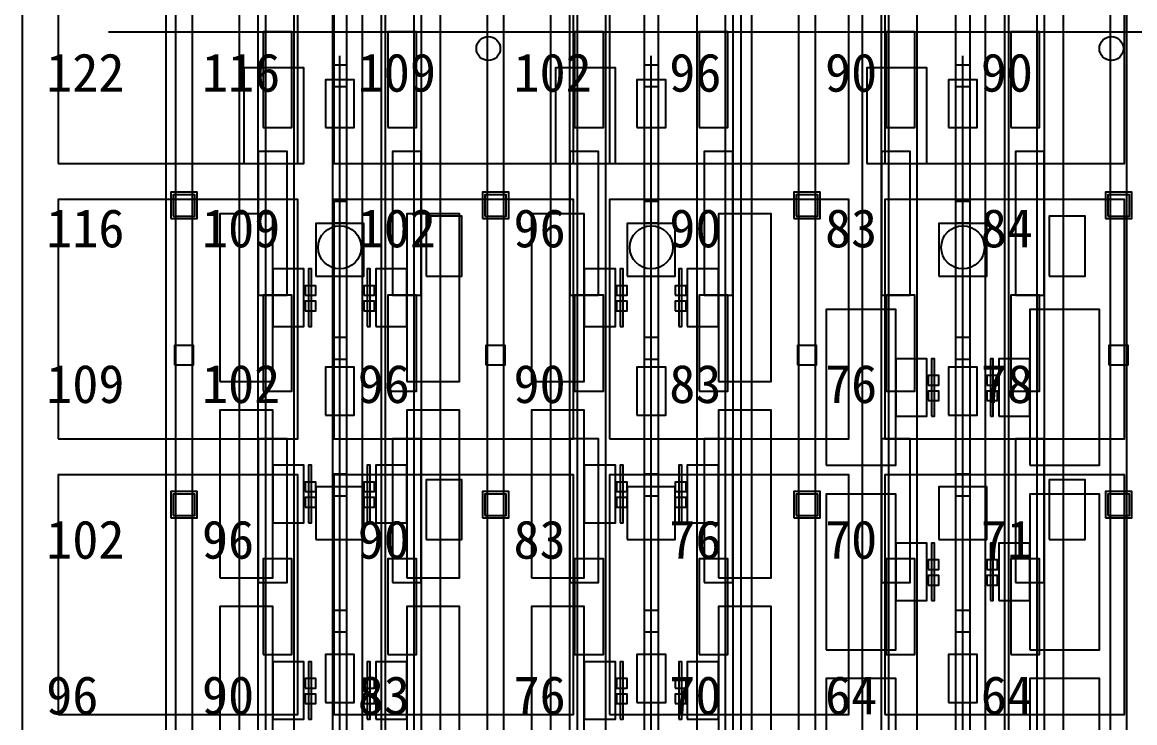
# Model space of a CAD drawing. Header units: metres. Extents: x -1640 to 1560, y -268 to 2338.
# Drawn here: x -281 to -234.57, y 934.15 to 963.4 of the extents above; entities that cross this region are included whole.
import ezdxf

# ---------------------------------------------------------------- set-up
doc = ezdxf.new("R2010")
doc.units = ezdxf.units.M
for name, color, linetype in [('1F_CHL', 4, 'Continuous'), ('1F_PUMP', 2, 'Continuous'), ('1F_SCR', 3, 'Continuous'), ('1F_STRUCT_COLUMN', 8, 'Continuous'), ('1F_ZONE', 3, 'Continuous'), ('2F_CSF_LATERAL_RACK_CONCEPT', 9, 'Continuous'), ('2F_RFG', 5, 'Continuous'), ('2F_STRUCT_COLUMN', 8, 'Continuous'), ('2F_VMB', 6, 'Continuous'), ('2F_ZONE', 3, 'Continuous'), ('3F_CLEANROOM_OVERHEAD_PIPE_DUCT_CONCEPT', 9, 'Continuous'), ('3F_CVD', 3, 'Continuous'), ('3F_DIFF', 4, 'Continuous'), ('3F_EHS_EGRESS_DIST_M', 2, 'Continuous'), ('3F_EHS_EXTINGUISHER_HYDRANT_CABINET_CONCEPT', 1, 'Continuous'), ('3F_EHS_GAS_DETECTOR', 6, 'Continuous'), ('3F_FOUP', 5, 'Continuous'), ('3F_OHT', 9, 'Continuous'), ('3F_OHTV', 1, 'Continuous'), ('3F_STK', 3, 'Continuous'), ('3F_STRUCT_COLUMN', 8, 'Continuous'), ('3F_TBAR', 6, 'Continuous'), ('3F_ZONE', 3, 'Continuous'), ('4F_FFU', 1, 'Continuous'), ('4F_STRUCT_PLENUM_TRUSS_CONCEPT', 9, 'Continuous'), ('4F_ZONE', 3, 'Continuous'), ('5F_CHL', 4, 'Continuous'), ('5F_PUMP', 2, 'Continuous'), ('5F_SCR', 3, 'Continuous'), ('5F_STRUCT_COLUMN', 8, 'Continuous'), ('5F_ZONE', 3, 'Continuous'), ('6F_CSF_LATERAL_RACK_CONCEPT', 9, 'Continuous'), ('6F_RFG', 5, 'Continuous'), ('6F_STRUCT_COLUMN', 8, 'Continuous'), ('6F_VMB', 6, 'Continuous'), ('6F_ZONE', 3, 'Continuous'), ('7F_CLEANROOM_OVERHEAD_PIPE_DUCT_CONCEPT', 9, 'Continuous'), ('7F_CVD', 3, 'Continuous'), ('7F_DIFF', 4, 'Continuous'), ('7F_EHS_EGRESS_DIST_M', 2, 'Continuous'), ('7F_EHS_EXTINGUISHER_HYDRANT_CABINET_CONCEPT', 1, 'Continuous'), ('7F_EHS_GAS_DETECTOR', 6, 'Continuous'), ('7F_FOUP', 5, 'Continuous'), ('7F_OHT', 9, 'Continuous'), ('7F_OHTV', 1, 'Continuous'), ('7F_STK', 3, 'Continuous'), ('7F_STRUCT_COLUMN', 8, 'Continuous'), ('7F_TBAR', 6, 'Continuous'), ('7F_ZONE', 3, 'Continuous'), ('8F_FFU', 1, 'Continuous'), ('8F_STRUCT_PLENUM_TRUSS_CONCEPT', 9, 'Continuous'), ('8F_ZONE', 3, 'Continuous'), ('EHS_TREATED_EXHAUST', 30, 'Continuous'), ('UTIL_ELEC.LV_CONCEPT', 2, 'Continuous'), ('UTIL_GAS.SPEC_CONCEPT', 3, 'Continuous'), ('UTIL_PCW.R_CONCEPT', 1, 'Continuous'), ('UTIL_PCW.S_CONCEPT', 6, 'Continuous')]:
    doc.layers.add(name, color=color, linetype=linetype)

msp = doc.modelspace()

# ---------------------------------------------------------------- linework, layer by layer
at = {"layer": '1F_CHL'}
for points in [[(-264.15, 952.8), (-262.65, 952.8), (-262.65, 955.3), (-264.15, 955.3)], [(-238.15, 952.8), (-236.65, 952.8), (-236.65, 955.3), (-238.15, 955.3)], [(-264.15, 941.8), (-262.65, 941.8), (-262.65, 944.3), (-264.15, 944.3)], [(-238.15, 941.8), (-236.65, 941.8), (-236.65, 944.3), (-238.15, 944.3)]]:
    msp.add_lwpolyline(points, close=True, dxfattribs=at)
at = {"layer": '1F_PUMP'}
for points in [[(-270.95, 959), (-269.75, 959), (-269.75, 963), (-270.95, 963)], [(-265.75, 959), (-264.55, 959), (-264.55, 963), (-265.75, 963)], [(-257.95, 959), (-256.75, 959), (-256.75, 963), (-257.95, 963)], [(-252.75, 959), (-251.55, 959), (-251.55, 963), (-252.75, 963)], [(-244.95, 959), (-243.75, 959), (-243.75, 963), (-244.95, 963)], [(-239.75, 959), (-238.55, 959), (-238.55, 963), (-239.75, 963)], [(-270.95, 948), (-269.75, 948), (-269.75, 952), (-270.95, 952)], [(-265.75, 948), (-264.55, 948), (-264.55, 952), (-265.75, 952)], [(-257.95, 948), (-256.75, 948), (-256.75, 952), (-257.95, 952)], [(-252.75, 948), (-251.55, 948), (-251.55, 952), (-252.75, 952)], [(-244.95, 948), (-243.75, 948), (-243.75, 952), (-244.95, 952)], [(-239.75, 948), (-238.55, 948), (-238.55, 952), (-239.75, 952)], [(-270.95, 937), (-269.75, 937), (-269.75, 941), (-270.95, 941)], [(-265.75, 937), (-264.55, 937), (-264.55, 941), (-265.75, 941)], [(-257.95, 937), (-256.75, 937), (-256.75, 941), (-257.95, 941)], [(-252.75, 937), (-251.55, 937), (-251.55, 941), (-252.75, 941)], [(-244.95, 937), (-243.75, 937), (-243.75, 941), (-244.95, 941)], [(-239.75, 937), (-238.55, 937), (-238.55, 941), (-239.75, 941)]]:
    msp.add_lwpolyline(points, close=True, dxfattribs=at)
at = {"layer": '1F_SCR'}
for points in [[(-268.75, 952.8), (-266.75, 952.8), (-266.75, 955), (-268.75, 955)], [(-255.75, 952.8), (-253.75, 952.8), (-253.75, 955), (-255.75, 955)], [(-242.75, 952.8), (-240.75, 952.8), (-240.75, 955), (-242.75, 955)], [(-268.75, 941.8), (-266.75, 941.8), (-266.75, 944), (-268.75, 944)], [(-255.75, 941.8), (-253.75, 941.8), (-253.75, 944), (-255.75, 944)], [(-242.75, 941.8), (-240.75, 941.8), (-240.75, 944), (-242.75, 944)]]:
    msp.add_lwpolyline(points, close=True, dxfattribs=at)
at = {"layer": '1F_STRUCT_COLUMN'}
for points in [[(-274.8, 955.2), (-273.7, 955.2), (-273.7, 956.3), (-274.8, 956.3)], [(-261.8, 955.2), (-260.7, 955.2), (-260.7, 956.3), (-261.8, 956.3)], [(-248.8, 955.2), (-247.7, 955.2), (-247.7, 956.3), (-248.8, 956.3)], [(-235.8, 955.2), (-234.7, 955.2), (-234.7, 956.3), (-235.8, 956.3)], [(-274.8, 942.7), (-273.7, 942.7), (-273.7, 943.8), (-274.8, 943.8)], [(-261.8, 942.7), (-260.7, 942.7), (-260.7, 943.8), (-261.8, 943.8)], [(-248.8, 942.7), (-247.7, 942.7), (-247.7, 943.8), (-248.8, 943.8)], [(-235.8, 942.7), (-234.7, 942.7), (-234.7, 943.8), (-235.8, 943.8)]]:
    msp.add_lwpolyline(points, close=True, dxfattribs=at)
at = {"layer": '1F_ZONE'}
msp.add_lwpolyline([(-281, 887), (-7.5, 887), (-7.5, 1045), (-281, 1045)], close=True, dxfattribs=at)
at = {"layer": '2F_CSF_LATERAL_RACK_CONCEPT'}
for points in [[(-271.95, 891), (-271.15, 891), (-271.15, 1041), (-271.95, 1041)], [(-264.35, 891), (-263.55, 891), (-263.55, 1041), (-264.35, 1041)], [(-258.95, 891), (-258.15, 891), (-258.15, 1041), (-258.95, 1041)], [(-251.35, 891), (-250.55, 891), (-250.55, 1041), (-251.35, 1041)], [(-245.95, 891), (-245.15, 891), (-245.15, 1041), (-245.95, 1041)], [(-238.35, 891), (-237.55, 891), (-237.55, 1041), (-238.35, 1041)]]:
    msp.add_lwpolyline(points, close=True, dxfattribs=at)
at = {"layer": '2F_RFG'}
for points in [[(-271.15, 952), (-269.95, 952), (-269.95, 958), (-271.15, 958)], [(-265.55, 952), (-264.35, 952), (-264.35, 958), (-265.55, 958)], [(-258.15, 952), (-256.95, 952), (-256.95, 958), (-258.15, 958)], [(-252.55, 952), (-251.35, 952), (-251.35, 958), (-252.55, 958)], [(-245.15, 952), (-243.95, 952), (-243.95, 958), (-245.15, 958)], [(-239.55, 952), (-238.35, 952), (-238.35, 958), (-239.55, 958)], [(-271.15, 940), (-269.95, 940), (-269.95, 946), (-271.15, 946)], [(-265.55, 940), (-264.35, 940), (-264.35, 946), (-265.55, 946)], [(-258.15, 940), (-256.95, 940), (-256.95, 946), (-258.15, 946)], [(-252.55, 940), (-251.35, 940), (-251.35, 946), (-252.55, 946)], [(-245.15, 940), (-243.95, 940), (-243.95, 946), (-245.15, 946)], [(-239.55, 940), (-238.35, 940), (-238.35, 946), (-239.55, 946)]]:
    msp.add_lwpolyline(points, close=True, dxfattribs=at)
at = {"layer": '2F_STRUCT_COLUMN'}
for points in [[(-274.7, 955.3), (-273.8, 955.3), (-273.8, 956.2), (-274.7, 956.2)], [(-261.7, 955.3), (-260.8, 955.3), (-260.8, 956.2), (-261.7, 956.2)], [(-248.7, 955.3), (-247.8, 955.3), (-247.8, 956.2), (-248.7, 956.2)], [(-235.7, 955.3), (-234.8, 955.3), (-234.8, 956.2), (-235.7, 956.2)], [(-274.7, 942.8), (-273.8, 942.8), (-273.8, 943.7), (-274.7, 943.7)], [(-261.7, 942.8), (-260.8, 942.8), (-260.8, 943.7), (-261.7, 943.7)], [(-248.7, 942.8), (-247.8, 942.8), (-247.8, 943.7), (-248.7, 943.7)], [(-235.7, 942.8), (-234.8, 942.8), (-234.8, 943.7), (-235.7, 943.7)]]:
    msp.add_lwpolyline(points, close=True, dxfattribs=at)
at = {"layer": '2F_VMB'}
for points in [[(-268.35, 959), (-267.15, 959), (-267.15, 961), (-268.35, 961)], [(-255.35, 959), (-254.15, 959), (-254.15, 961), (-255.35, 961)], [(-242.35, 959), (-241.15, 959), (-241.15, 961), (-242.35, 961)], [(-268.35, 947), (-267.15, 947), (-267.15, 949), (-268.35, 949)], [(-255.35, 947), (-254.15, 947), (-254.15, 949), (-255.35, 949)], [(-242.35, 947), (-241.15, 947), (-241.15, 949), (-242.35, 949)], [(-268.35, 935), (-267.15, 935), (-267.15, 937), (-268.35, 937)], [(-255.35, 935), (-254.15, 935), (-254.15, 937), (-255.35, 937)], [(-242.35, 935), (-241.15, 935), (-241.15, 937), (-242.35, 937)]]:
    msp.add_lwpolyline(points, close=True, dxfattribs=at)
at = {"layer": '2F_ZONE'}
msp.add_lwpolyline([(-281, 887), (-7.5, 887), (-7.5, 1045), (-281, 1045)], close=True, dxfattribs=at)
at = {"layer": '3F_CLEANROOM_OVERHEAD_PIPE_DUCT_CONCEPT'}
for points in [[(-270.85, 890), (-269.65, 890), (-269.65, 1042), (-270.85, 1042)], [(-265.85, 890), (-264.65, 890), (-264.65, 1042), (-265.85, 1042)], [(-257.85, 890), (-256.65, 890), (-256.65, 1042), (-257.85, 1042)], [(-252.85, 890), (-251.65, 890), (-251.65, 1042), (-252.85, 1042)], [(-244.85, 890), (-243.65, 890), (-243.65, 1042), (-244.85, 1042)], [(-239.85, 890), (-238.65, 890), (-238.65, 1042), (-239.85, 1042)]]:
    msp.add_lwpolyline(points, close=True, dxfattribs=at)
at = {"layer": '3F_CVD'}
for points in [[(-247.45, 944.9), (-244.55, 944.9), (-244.55, 951.4), (-247.45, 951.4)], [(-238.95, 944.9), (-236.05, 944.9), (-236.05, 951.4), (-238.95, 951.4)], [(-244.55, 946.95), (-243.25, 946.95), (-243.25, 949.35), (-244.55, 949.35)], [(-240.25, 946.95), (-238.95, 946.95), (-238.95, 949.35), (-240.25, 949.35)], [(-247.45, 937.2), (-244.55, 937.2), (-244.55, 943.7), (-247.45, 943.7)], [(-238.95, 937.2), (-236.05, 937.2), (-236.05, 943.7), (-238.95, 943.7)], [(-244.55, 939.25), (-243.25, 939.25), (-243.25, 941.65), (-244.55, 941.65)], [(-240.25, 939.25), (-238.95, 939.25), (-238.95, 941.65), (-240.25, 941.65)], [(-247.45, 929.5), (-244.55, 929.5), (-244.55, 936), (-247.45, 936)], [(-238.95, 929.5), (-236.05, 929.5), (-236.05, 936), (-238.95, 936)]]:
    msp.add_lwpolyline(points, close=True, dxfattribs=at)
at = {"layer": '3F_DIFF'}
for points in [[(-272.75, 948.4), (-270.55, 948.4), (-270.55, 955.4), (-272.75, 955.4)], [(-264.95, 948.4), (-262.75, 948.4), (-262.75, 955.4), (-264.95, 955.4)], [(-259.75, 948.4), (-257.55, 948.4), (-257.55, 955.4), (-259.75, 955.4)], [(-251.95, 948.4), (-249.75, 948.4), (-249.75, 955.4), (-251.95, 955.4)], [(-270.55, 950.7), (-269.25, 950.7), (-269.25, 953.1), (-270.55, 953.1)], [(-266.25, 950.7), (-264.95, 950.7), (-264.95, 953.1), (-266.25, 953.1)], [(-257.55, 950.7), (-256.25, 950.7), (-256.25, 953.1), (-257.55, 953.1)], [(-253.25, 950.7), (-251.95, 950.7), (-251.95, 953.1), (-253.25, 953.1)], [(-272.75, 940.2), (-270.55, 940.2), (-270.55, 947.2), (-272.75, 947.2)], [(-264.95, 940.2), (-262.75, 940.2), (-262.75, 947.2), (-264.95, 947.2)], [(-259.75, 940.2), (-257.55, 940.2), (-257.55, 947.2), (-259.75, 947.2)], [(-251.95, 940.2), (-249.75, 940.2), (-249.75, 947.2), (-251.95, 947.2)], [(-270.55, 942.5), (-269.25, 942.5), (-269.25, 944.9), (-270.55, 944.9)], [(-266.25, 942.5), (-264.95, 942.5), (-264.95, 944.9), (-266.25, 944.9)], [(-257.55, 942.5), (-256.25, 942.5), (-256.25, 944.9), (-257.55, 944.9)], [(-253.25, 942.5), (-251.95, 942.5), (-251.95, 944.9), (-253.25, 944.9)], [(-272.75, 932), (-270.55, 932), (-270.55, 939), (-272.75, 939)], [(-264.95, 932), (-262.75, 932), (-262.75, 939), (-264.95, 939)], [(-259.75, 932), (-257.55, 932), (-257.55, 939), (-259.75, 939)], [(-251.95, 932), (-249.75, 932), (-249.75, 939), (-251.95, 939)], [(-270.55, 934.3), (-269.25, 934.3), (-269.25, 936.7), (-270.55, 936.7)], [(-266.25, 934.3), (-264.95, 934.3), (-264.95, 936.7), (-266.25, 936.7)], [(-257.55, 934.3), (-256.25, 934.3), (-256.25, 936.7), (-257.55, 936.7)], [(-253.25, 934.3), (-251.95, 934.3), (-251.95, 936.7), (-253.25, 936.7)]]:
    msp.add_lwpolyline(points, close=True, dxfattribs=at)
at = {"layer": '3F_EHS_EXTINGUISHER_HYDRANT_CABINET_CONCEPT'}
for centre in [(-261.55, 962.3), (-235.55, 962.3)]:
    msp.add_circle(centre, 0.5, dxfattribs=at)
at = {"layer": '3F_EHS_GAS_DETECTOR'}
for centre in [(-267.75, 954), (-254.75, 954), (-241.75, 954)]:
    msp.add_circle(centre, 0.9, dxfattribs=at)
at = {"layer": '3F_FOUP'}
for points in [[(-269.2, 952), (-268.75, 952), (-268.75, 952.4), (-269.2, 952.4)], [(-266.75, 952), (-266.3, 952), (-266.3, 952.4), (-266.75, 952.4)], [(-256.2, 952), (-255.75, 952), (-255.75, 952.4), (-256.2, 952.4)], [(-253.75, 952), (-253.3, 952), (-253.3, 952.4), (-253.75, 952.4)], [(-269.2, 951.35), (-268.75, 951.35), (-268.75, 951.75), (-269.2, 951.75)], [(-266.75, 951.35), (-266.3, 951.35), (-266.3, 951.75), (-266.75, 951.75)], [(-256.2, 951.35), (-255.75, 951.35), (-255.75, 951.75), (-256.2, 951.75)], [(-253.75, 951.35), (-253.3, 951.35), (-253.3, 951.75), (-253.75, 951.75)], [(-243.2, 948.25), (-242.75, 948.25), (-242.75, 948.65), (-243.2, 948.65)], [(-240.75, 948.25), (-240.3, 948.25), (-240.3, 948.65), (-240.75, 948.65)], [(-243.2, 947.6), (-242.75, 947.6), (-242.75, 948), (-243.2, 948)], [(-240.75, 947.6), (-240.3, 947.6), (-240.3, 948), (-240.75, 948)], [(-269.2, 943.8), (-268.75, 943.8), (-268.75, 944.2), (-269.2, 944.2)], [(-266.75, 943.8), (-266.3, 943.8), (-266.3, 944.2), (-266.75, 944.2)], [(-256.2, 943.8), (-255.75, 943.8), (-255.75, 944.2), (-256.2, 944.2)], [(-253.75, 943.8), (-253.3, 943.8), (-253.3, 944.2), (-253.75, 944.2)], [(-269.2, 943.15), (-268.75, 943.15), (-268.75, 943.55), (-269.2, 943.55)], [(-266.75, 943.15), (-266.3, 943.15), (-266.3, 943.55), (-266.75, 943.55)], [(-256.2, 943.15), (-255.75, 943.15), (-255.75, 943.55), (-256.2, 943.55)], [(-253.75, 943.15), (-253.3, 943.15), (-253.3, 943.55), (-253.75, 943.55)], [(-243.2, 940.55), (-242.75, 940.55), (-242.75, 940.95), (-243.2, 940.95)], [(-240.75, 940.55), (-240.3, 940.55), (-240.3, 940.95), (-240.75, 940.95)], [(-243.2, 939.9), (-242.75, 939.9), (-242.75, 940.3), (-243.2, 940.3)], [(-240.75, 939.9), (-240.3, 939.9), (-240.3, 940.3), (-240.75, 940.3)], [(-269.2, 935.6), (-268.75, 935.6), (-268.75, 936), (-269.2, 936)], [(-266.75, 935.6), (-266.3, 935.6), (-266.3, 936), (-266.75, 936)], [(-256.2, 935.6), (-255.75, 935.6), (-255.75, 936), (-256.2, 936)], [(-253.75, 935.6), (-253.3, 935.6), (-253.3, 936), (-253.75, 936)], [(-269.2, 934.95), (-268.75, 934.95), (-268.75, 935.35), (-269.2, 935.35)], [(-266.75, 934.95), (-266.3, 934.95), (-266.3, 935.35), (-266.75, 935.35)], [(-256.2, 934.95), (-255.75, 934.95), (-255.75, 935.35), (-256.2, 935.35)], [(-253.75, 934.95), (-253.3, 934.95), (-253.3, 935.35), (-253.75, 935.35)]]:
    msp.add_lwpolyline(points, close=True, dxfattribs=at)
at = {"layer": '3F_OHT'}
for p, q in [((-267.75, 890), (-267.75, 962)), ((-254.75, 890), (-254.75, 962)), ((-241.75, 890), (-241.75, 962))]:
    msp.add_line(p, q, dxfattribs=at)
at = {"layer": '3F_OHTV'}
for points in [[(-268.05, 960.71), (-267.45, 960.71), (-267.45, 961.61), (-268.05, 961.61)], [(-255.05, 960.71), (-254.45, 960.71), (-254.45, 961.61), (-255.05, 961.61)], [(-242.05, 960.71), (-241.45, 960.71), (-241.45, 961.61), (-242.05, 961.61)], [(-268.05, 955.02), (-267.45, 955.02), (-267.45, 955.92), (-268.05, 955.92)], [(-255.05, 955.02), (-254.45, 955.02), (-254.45, 955.92), (-255.05, 955.92)], [(-242.05, 955.02), (-241.45, 955.02), (-241.45, 955.92), (-242.05, 955.92)], [(-268.05, 949.33), (-267.45, 949.33), (-267.45, 950.23), (-268.05, 950.23)], [(-255.05, 949.33), (-254.45, 949.33), (-254.45, 950.23), (-255.05, 950.23)], [(-242.05, 949.33), (-241.45, 949.33), (-241.45, 950.23), (-242.05, 950.23)], [(-268.05, 943.63), (-267.45, 943.63), (-267.45, 944.53), (-268.05, 944.53)], [(-255.05, 943.63), (-254.45, 943.63), (-254.45, 944.53), (-255.05, 944.53)], [(-242.05, 943.63), (-241.45, 943.63), (-241.45, 944.53), (-242.05, 944.53)], [(-268.05, 937.94), (-267.45, 937.94), (-267.45, 938.84), (-268.05, 938.84)], [(-255.05, 937.94), (-254.45, 937.94), (-254.45, 938.84), (-255.05, 938.84)], [(-242.05, 937.94), (-241.45, 937.94), (-241.45, 938.84), (-242.05, 938.84)]]:
    msp.add_lwpolyline(points, close=True, dxfattribs=at)
at = {"layer": '3F_STK'}
for points in [[(-271.75, 957.5), (-269.25, 957.5), (-269.25, 961.5), (-271.75, 961.5)], [(-258.75, 957.5), (-256.25, 957.5), (-256.25, 961.5), (-258.75, 961.5)], [(-245.75, 957.5), (-243.25, 957.5), (-243.25, 961.5), (-245.75, 961.5)]]:
    msp.add_lwpolyline(points, close=True, dxfattribs=at)
at = {"layer": '3F_STRUCT_COLUMN'}
for points in [[(-274.65, 949.1), (-273.85, 949.1), (-273.85, 949.9), (-274.65, 949.9)], [(-261.65, 949.1), (-260.85, 949.1), (-260.85, 949.9), (-261.65, 949.9)], [(-248.65, 949.1), (-247.85, 949.1), (-247.85, 949.9), (-248.65, 949.9)], [(-235.65, 949.1), (-234.85, 949.1), (-234.85, 949.9), (-235.65, 949.9)]]:
    msp.add_lwpolyline(points, close=True, dxfattribs=at)
at = {"layer": '3F_TBAR'}
for points in [[(-269.05, 950.7), (-268.93, 950.7), (-268.93, 953.1), (-269.05, 953.1)], [(-266.6, 950.7), (-266.48, 950.7), (-266.48, 953.1), (-266.6, 953.1)], [(-256.05, 950.7), (-255.93, 950.7), (-255.93, 953.1), (-256.05, 953.1)], [(-253.6, 950.7), (-253.48, 950.7), (-253.48, 953.1), (-253.6, 953.1)], [(-243.05, 946.95), (-242.93, 946.95), (-242.93, 949.35), (-243.05, 949.35)], [(-240.6, 946.95), (-240.48, 946.95), (-240.48, 949.35), (-240.6, 949.35)], [(-269.05, 942.5), (-268.93, 942.5), (-268.93, 944.9), (-269.05, 944.9)], [(-266.6, 942.5), (-266.48, 942.5), (-266.48, 944.9), (-266.6, 944.9)], [(-256.05, 942.5), (-255.93, 942.5), (-255.93, 944.9), (-256.05, 944.9)], [(-253.6, 942.5), (-253.48, 942.5), (-253.48, 944.9), (-253.6, 944.9)], [(-243.05, 939.25), (-242.93, 939.25), (-242.93, 941.65), (-243.05, 941.65)], [(-240.6, 939.25), (-240.48, 939.25), (-240.48, 941.65), (-240.6, 941.65)], [(-269.05, 934.3), (-268.93, 934.3), (-268.93, 936.7), (-269.05, 936.7)], [(-266.6, 934.3), (-266.48, 934.3), (-266.48, 936.7), (-266.6, 936.7)], [(-256.05, 934.3), (-255.93, 934.3), (-255.93, 936.7), (-256.05, 936.7)], [(-253.6, 934.3), (-253.48, 934.3), (-253.48, 936.7), (-253.6, 936.7)]]:
    msp.add_lwpolyline(points, close=True, dxfattribs=at)
at = {"layer": '3F_ZONE'}
msp.add_lwpolyline([(-281, 887), (-7.5, 887), (-7.5, 1045), (-281, 1045)], close=True, dxfattribs=at)
at = {"layer": '4F_FFU'}
for points in [[(-279.5, 957.5), (-269.5, 957.5), (-269.5, 967.5), (-279.5, 967.5)], [(-268, 957.5), (-258, 957.5), (-258, 967.5), (-268, 967.5)], [(-256.5, 957.5), (-246.5, 957.5), (-246.5, 967.5), (-256.5, 967.5)], [(-245, 957.5), (-235, 957.5), (-235, 967.5), (-245, 967.5)], [(-279.5, 946), (-269.5, 946), (-269.5, 956), (-279.5, 956)], [(-268, 946), (-258, 946), (-258, 956), (-268, 956)], [(-256.5, 946), (-246.5, 946), (-246.5, 956), (-256.5, 956)], [(-245, 946), (-235, 946), (-235, 956), (-245, 956)], [(-279.5, 934.5), (-269.5, 934.5), (-269.5, 944.5), (-279.5, 944.5)], [(-268, 934.5), (-258, 934.5), (-258, 944.5), (-268, 944.5)], [(-256.5, 934.5), (-246.5, 934.5), (-246.5, 944.5), (-256.5, 944.5)], [(-245, 934.5), (-235, 934.5), (-235, 944.5), (-245, 944.5)]]:
    msp.add_lwpolyline(points, close=True, dxfattribs=at)
at = {"layer": '4F_STRUCT_PLENUM_TRUSS_CONCEPT'}
for points in [[(-274.6, 887), (-273.9, 887), (-273.9, 1045), (-274.6, 1045)], [(-261.6, 887), (-260.9, 887), (-260.9, 1045), (-261.6, 1045)], [(-248.6, 887), (-247.9, 887), (-247.9, 1045), (-248.6, 1045)], [(-235.6, 887), (-234.9, 887), (-234.9, 1045), (-235.6, 1045)]]:
    msp.add_lwpolyline(points, close=True, dxfattribs=at)
at = {"layer": '4F_ZONE'}
msp.add_lwpolyline([(-281, 887), (-7.5, 887), (-7.5, 1045), (-281, 1045)], close=True, dxfattribs=at)
at = {"layer": '5F_CHL'}
for points in [[(-264.15, 952.8), (-262.65, 952.8), (-262.65, 955.3), (-264.15, 955.3)], [(-238.15, 952.8), (-236.65, 952.8), (-236.65, 955.3), (-238.15, 955.3)], [(-264.15, 941.8), (-262.65, 941.8), (-262.65, 944.3), (-264.15, 944.3)], [(-238.15, 941.8), (-236.65, 941.8), (-236.65, 944.3), (-238.15, 944.3)]]:
    msp.add_lwpolyline(points, close=True, dxfattribs=at)
at = {"layer": '5F_PUMP'}
for points in [[(-270.95, 959), (-269.75, 959), (-269.75, 963), (-270.95, 963)], [(-265.75, 959), (-264.55, 959), (-264.55, 963), (-265.75, 963)], [(-257.95, 959), (-256.75, 959), (-256.75, 963), (-257.95, 963)], [(-252.75, 959), (-251.55, 959), (-251.55, 963), (-252.75, 963)], [(-244.95, 959), (-243.75, 959), (-243.75, 963), (-244.95, 963)], [(-239.75, 959), (-238.55, 959), (-238.55, 963), (-239.75, 963)], [(-270.95, 948), (-269.75, 948), (-269.75, 952), (-270.95, 952)], [(-265.75, 948), (-264.55, 948), (-264.55, 952), (-265.75, 952)], [(-257.95, 948), (-256.75, 948), (-256.75, 952), (-257.95, 952)], [(-252.75, 948), (-251.55, 948), (-251.55, 952), (-252.75, 952)], [(-244.95, 948), (-243.75, 948), (-243.75, 952), (-244.95, 952)], [(-239.75, 948), (-238.55, 948), (-238.55, 952), (-239.75, 952)], [(-270.95, 937), (-269.75, 937), (-269.75, 941), (-270.95, 941)], [(-265.75, 937), (-264.55, 937), (-264.55, 941), (-265.75, 941)], [(-257.95, 937), (-256.75, 937), (-256.75, 941), (-257.95, 941)], [(-252.75, 937), (-251.55, 937), (-251.55, 941), (-252.75, 941)], [(-244.95, 937), (-243.75, 937), (-243.75, 941), (-244.95, 941)], [(-239.75, 937), (-238.55, 937), (-238.55, 941), (-239.75, 941)]]:
    msp.add_lwpolyline(points, close=True, dxfattribs=at)
at = {"layer": '5F_SCR'}
for points in [[(-268.75, 952.8), (-266.75, 952.8), (-266.75, 955), (-268.75, 955)], [(-255.75, 952.8), (-253.75, 952.8), (-253.75, 955), (-255.75, 955)], [(-242.75, 952.8), (-240.75, 952.8), (-240.75, 955), (-242.75, 955)], [(-268.75, 941.8), (-266.75, 941.8), (-266.75, 944), (-268.75, 944)], [(-255.75, 941.8), (-253.75, 941.8), (-253.75, 944), (-255.75, 944)], [(-242.75, 941.8), (-240.75, 941.8), (-240.75, 944), (-242.75, 944)]]:
    msp.add_lwpolyline(points, close=True, dxfattribs=at)
at = {"layer": '5F_STRUCT_COLUMN'}
for points in [[(-274.8, 955.2), (-273.7, 955.2), (-273.7, 956.3), (-274.8, 956.3)], [(-261.8, 955.2), (-260.7, 955.2), (-260.7, 956.3), (-261.8, 956.3)], [(-248.8, 955.2), (-247.7, 955.2), (-247.7, 956.3), (-248.8, 956.3)], [(-235.8, 955.2), (-234.7, 955.2), (-234.7, 956.3), (-235.8, 956.3)], [(-274.8, 942.7), (-273.7, 942.7), (-273.7, 943.8), (-274.8, 943.8)], [(-261.8, 942.7), (-260.7, 942.7), (-260.7, 943.8), (-261.8, 943.8)], [(-248.8, 942.7), (-247.7, 942.7), (-247.7, 943.8), (-248.8, 943.8)], [(-235.8, 942.7), (-234.7, 942.7), (-234.7, 943.8), (-235.8, 943.8)]]:
    msp.add_lwpolyline(points, close=True, dxfattribs=at)
at = {"layer": '5F_ZONE'}
msp.add_lwpolyline([(-281, 887), (-7.5, 887), (-7.5, 1045), (-281, 1045)], close=True, dxfattribs=at)
at = {"layer": '6F_CSF_LATERAL_RACK_CONCEPT'}
for points in [[(-271.95, 891), (-271.15, 891), (-271.15, 1041), (-271.95, 1041)], [(-264.35, 891), (-263.55, 891), (-263.55, 1041), (-264.35, 1041)], [(-258.95, 891), (-258.15, 891), (-258.15, 1041), (-258.95, 1041)], [(-251.35, 891), (-250.55, 891), (-250.55, 1041), (-251.35, 1041)], [(-245.95, 891), (-245.15, 891), (-245.15, 1041), (-245.95, 1041)], [(-238.35, 891), (-237.55, 891), (-237.55, 1041), (-238.35, 1041)]]:
    msp.add_lwpolyline(points, close=True, dxfattribs=at)
at = {"layer": '6F_RFG'}
for points in [[(-271.15, 952), (-269.95, 952), (-269.95, 958), (-271.15, 958)], [(-265.55, 952), (-264.35, 952), (-264.35, 958), (-265.55, 958)], [(-258.15, 952), (-256.95, 952), (-256.95, 958), (-258.15, 958)], [(-252.55, 952), (-251.35, 952), (-251.35, 958), (-252.55, 958)], [(-245.15, 952), (-243.95, 952), (-243.95, 958), (-245.15, 958)], [(-239.55, 952), (-238.35, 952), (-238.35, 958), (-239.55, 958)], [(-271.15, 940), (-269.95, 940), (-269.95, 946), (-271.15, 946)], [(-265.55, 940), (-264.35, 940), (-264.35, 946), (-265.55, 946)], [(-258.15, 940), (-256.95, 940), (-256.95, 946), (-258.15, 946)], [(-252.55, 940), (-251.35, 940), (-251.35, 946), (-252.55, 946)], [(-245.15, 940), (-243.95, 940), (-243.95, 946), (-245.15, 946)], [(-239.55, 940), (-238.35, 940), (-238.35, 946), (-239.55, 946)]]:
    msp.add_lwpolyline(points, close=True, dxfattribs=at)
at = {"layer": '6F_STRUCT_COLUMN'}
for points in [[(-274.7, 955.3), (-273.8, 955.3), (-273.8, 956.2), (-274.7, 956.2)], [(-261.7, 955.3), (-260.8, 955.3), (-260.8, 956.2), (-261.7, 956.2)], [(-248.7, 955.3), (-247.8, 955.3), (-247.8, 956.2), (-248.7, 956.2)], [(-235.7, 955.3), (-234.8, 955.3), (-234.8, 956.2), (-235.7, 956.2)], [(-274.7, 942.8), (-273.8, 942.8), (-273.8, 943.7), (-274.7, 943.7)], [(-261.7, 942.8), (-260.8, 942.8), (-260.8, 943.7), (-261.7, 943.7)], [(-248.7, 942.8), (-247.8, 942.8), (-247.8, 943.7), (-248.7, 943.7)], [(-235.7, 942.8), (-234.8, 942.8), (-234.8, 943.7), (-235.7, 943.7)]]:
    msp.add_lwpolyline(points, close=True, dxfattribs=at)
at = {"layer": '6F_VMB'}
for points in [[(-268.35, 959), (-267.15, 959), (-267.15, 961), (-268.35, 961)], [(-255.35, 959), (-254.15, 959), (-254.15, 961), (-255.35, 961)], [(-242.35, 959), (-241.15, 959), (-241.15, 961), (-242.35, 961)], [(-268.35, 947), (-267.15, 947), (-267.15, 949), (-268.35, 949)], [(-255.35, 947), (-254.15, 947), (-254.15, 949), (-255.35, 949)], [(-242.35, 947), (-241.15, 947), (-241.15, 949), (-242.35, 949)], [(-268.35, 935), (-267.15, 935), (-267.15, 937), (-268.35, 937)], [(-255.35, 935), (-254.15, 935), (-254.15, 937), (-255.35, 937)], [(-242.35, 935), (-241.15, 935), (-241.15, 937), (-242.35, 937)]]:
    msp.add_lwpolyline(points, close=True, dxfattribs=at)
at = {"layer": '6F_ZONE'}
msp.add_lwpolyline([(-281, 887), (-7.5, 887), (-7.5, 1045), (-281, 1045)], close=True, dxfattribs=at)
at = {"layer": '7F_CLEANROOM_OVERHEAD_PIPE_DUCT_CONCEPT'}
for points in [[(-270.85, 890), (-269.65, 890), (-269.65, 1042), (-270.85, 1042)], [(-265.85, 890), (-264.65, 890), (-264.65, 1042), (-265.85, 1042)], [(-257.85, 890), (-256.65, 890), (-256.65, 1042), (-257.85, 1042)], [(-252.85, 890), (-251.65, 890), (-251.65, 1042), (-252.85, 1042)], [(-244.85, 890), (-243.65, 890), (-243.65, 1042), (-244.85, 1042)], [(-239.85, 890), (-238.65, 890), (-238.65, 1042), (-239.85, 1042)]]:
    msp.add_lwpolyline(points, close=True, dxfattribs=at)
at = {"layer": '7F_CVD'}
for points in [[(-247.45, 944.9), (-244.55, 944.9), (-244.55, 951.4), (-247.45, 951.4)], [(-238.95, 944.9), (-236.05, 944.9), (-236.05, 951.4), (-238.95, 951.4)], [(-244.55, 946.95), (-243.25, 946.95), (-243.25, 949.35), (-244.55, 949.35)], [(-240.25, 946.95), (-238.95, 946.95), (-238.95, 949.35), (-240.25, 949.35)], [(-247.45, 937.2), (-244.55, 937.2), (-244.55, 943.7), (-247.45, 943.7)], [(-238.95, 937.2), (-236.05, 937.2), (-236.05, 943.7), (-238.95, 943.7)], [(-244.55, 939.25), (-243.25, 939.25), (-243.25, 941.65), (-244.55, 941.65)], [(-240.25, 939.25), (-238.95, 939.25), (-238.95, 941.65), (-240.25, 941.65)], [(-247.45, 929.5), (-244.55, 929.5), (-244.55, 936), (-247.45, 936)], [(-238.95, 929.5), (-236.05, 929.5), (-236.05, 936), (-238.95, 936)]]:
    msp.add_lwpolyline(points, close=True, dxfattribs=at)
at = {"layer": '7F_DIFF'}
for points in [[(-272.75, 948.4), (-270.55, 948.4), (-270.55, 955.4), (-272.75, 955.4)], [(-264.95, 948.4), (-262.75, 948.4), (-262.75, 955.4), (-264.95, 955.4)], [(-259.75, 948.4), (-257.55, 948.4), (-257.55, 955.4), (-259.75, 955.4)], [(-251.95, 948.4), (-249.75, 948.4), (-249.75, 955.4), (-251.95, 955.4)], [(-270.55, 950.7), (-269.25, 950.7), (-269.25, 953.1), (-270.55, 953.1)], [(-266.25, 950.7), (-264.95, 950.7), (-264.95, 953.1), (-266.25, 953.1)], [(-257.55, 950.7), (-256.25, 950.7), (-256.25, 953.1), (-257.55, 953.1)], [(-253.25, 950.7), (-251.95, 950.7), (-251.95, 953.1), (-253.25, 953.1)], [(-272.75, 940.2), (-270.55, 940.2), (-270.55, 947.2), (-272.75, 947.2)], [(-264.95, 940.2), (-262.75, 940.2), (-262.75, 947.2), (-264.95, 947.2)], [(-259.75, 940.2), (-257.55, 940.2), (-257.55, 947.2), (-259.75, 947.2)], [(-251.95, 940.2), (-249.75, 940.2), (-249.75, 947.2), (-251.95, 947.2)], [(-270.55, 942.5), (-269.25, 942.5), (-269.25, 944.9), (-270.55, 944.9)], [(-266.25, 942.5), (-264.95, 942.5), (-264.95, 944.9), (-266.25, 944.9)], [(-257.55, 942.5), (-256.25, 942.5), (-256.25, 944.9), (-257.55, 944.9)], [(-253.25, 942.5), (-251.95, 942.5), (-251.95, 944.9), (-253.25, 944.9)], [(-272.75, 932), (-270.55, 932), (-270.55, 939), (-272.75, 939)], [(-264.95, 932), (-262.75, 932), (-262.75, 939), (-264.95, 939)], [(-259.75, 932), (-257.55, 932), (-257.55, 939), (-259.75, 939)], [(-251.95, 932), (-249.75, 932), (-249.75, 939), (-251.95, 939)], [(-270.55, 934.3), (-269.25, 934.3), (-269.25, 936.7), (-270.55, 936.7)], [(-266.25, 934.3), (-264.95, 934.3), (-264.95, 936.7), (-266.25, 936.7)], [(-257.55, 934.3), (-256.25, 934.3), (-256.25, 936.7), (-257.55, 936.7)], [(-253.25, 934.3), (-251.95, 934.3), (-251.95, 936.7), (-253.25, 936.7)]]:
    msp.add_lwpolyline(points, close=True, dxfattribs=at)
at = {"layer": '7F_EHS_EXTINGUISHER_HYDRANT_CABINET_CONCEPT'}
for centre in [(-261.55, 962.3), (-235.55, 962.3)]:
    msp.add_circle(centre, 0.5, dxfattribs=at)
at = {"layer": '7F_EHS_GAS_DETECTOR'}
for centre in [(-267.75, 954), (-254.75, 954), (-241.75, 954)]:
    msp.add_circle(centre, 0.9, dxfattribs=at)
at = {"layer": '7F_FOUP'}
for points in [[(-269.2, 952), (-268.75, 952), (-268.75, 952.4), (-269.2, 952.4)], [(-266.75, 952), (-266.3, 952), (-266.3, 952.4), (-266.75, 952.4)], [(-256.2, 952), (-255.75, 952), (-255.75, 952.4), (-256.2, 952.4)], [(-253.75, 952), (-253.3, 952), (-253.3, 952.4), (-253.75, 952.4)], [(-269.2, 951.35), (-268.75, 951.35), (-268.75, 951.75), (-269.2, 951.75)], [(-266.75, 951.35), (-266.3, 951.35), (-266.3, 951.75), (-266.75, 951.75)], [(-256.2, 951.35), (-255.75, 951.35), (-255.75, 951.75), (-256.2, 951.75)], [(-253.75, 951.35), (-253.3, 951.35), (-253.3, 951.75), (-253.75, 951.75)], [(-243.2, 948.25), (-242.75, 948.25), (-242.75, 948.65), (-243.2, 948.65)], [(-240.75, 948.25), (-240.3, 948.25), (-240.3, 948.65), (-240.75, 948.65)], [(-243.2, 947.6), (-242.75, 947.6), (-242.75, 948), (-243.2, 948)], [(-240.75, 947.6), (-240.3, 947.6), (-240.3, 948), (-240.75, 948)], [(-269.2, 943.8), (-268.75, 943.8), (-268.75, 944.2), (-269.2, 944.2)], [(-266.75, 943.8), (-266.3, 943.8), (-266.3, 944.2), (-266.75, 944.2)], [(-256.2, 943.8), (-255.75, 943.8), (-255.75, 944.2), (-256.2, 944.2)], [(-253.75, 943.8), (-253.3, 943.8), (-253.3, 944.2), (-253.75, 944.2)], [(-269.2, 943.15), (-268.75, 943.15), (-268.75, 943.55), (-269.2, 943.55)], [(-266.75, 943.15), (-266.3, 943.15), (-266.3, 943.55), (-266.75, 943.55)], [(-256.2, 943.15), (-255.75, 943.15), (-255.75, 943.55), (-256.2, 943.55)], [(-253.75, 943.15), (-253.3, 943.15), (-253.3, 943.55), (-253.75, 943.55)], [(-243.2, 940.55), (-242.75, 940.55), (-242.75, 940.95), (-243.2, 940.95)], [(-240.75, 940.55), (-240.3, 940.55), (-240.3, 940.95), (-240.75, 940.95)], [(-243.2, 939.9), (-242.75, 939.9), (-242.75, 940.3), (-243.2, 940.3)], [(-240.75, 939.9), (-240.3, 939.9), (-240.3, 940.3), (-240.75, 940.3)], [(-269.2, 935.6), (-268.75, 935.6), (-268.75, 936), (-269.2, 936)], [(-266.75, 935.6), (-266.3, 935.6), (-266.3, 936), (-266.75, 936)], [(-256.2, 935.6), (-255.75, 935.6), (-255.75, 936), (-256.2, 936)], [(-253.75, 935.6), (-253.3, 935.6), (-253.3, 936), (-253.75, 936)], [(-269.2, 934.95), (-268.75, 934.95), (-268.75, 935.35), (-269.2, 935.35)], [(-266.75, 934.95), (-266.3, 934.95), (-266.3, 935.35), (-266.75, 935.35)], [(-256.2, 934.95), (-255.75, 934.95), (-255.75, 935.35), (-256.2, 935.35)], [(-253.75, 934.95), (-253.3, 934.95), (-253.3, 935.35), (-253.75, 935.35)]]:
    msp.add_lwpolyline(points, close=True, dxfattribs=at)
at = {"layer": '7F_OHT'}
for p, q in [((-267.75, 890), (-267.75, 962)), ((-254.75, 890), (-254.75, 962)), ((-241.75, 890), (-241.75, 962))]:
    msp.add_line(p, q, dxfattribs=at)
at = {"layer": '7F_OHTV'}
for points in [[(-268.05, 960.71), (-267.45, 960.71), (-267.45, 961.61), (-268.05, 961.61)], [(-255.05, 960.71), (-254.45, 960.71), (-254.45, 961.61), (-255.05, 961.61)], [(-242.05, 960.71), (-241.45, 960.71), (-241.45, 961.61), (-242.05, 961.61)], [(-268.05, 955.02), (-267.45, 955.02), (-267.45, 955.92), (-268.05, 955.92)], [(-255.05, 955.02), (-254.45, 955.02), (-254.45, 955.92), (-255.05, 955.92)], [(-242.05, 955.02), (-241.45, 955.02), (-241.45, 955.92), (-242.05, 955.92)], [(-268.05, 949.33), (-267.45, 949.33), (-267.45, 950.23), (-268.05, 950.23)], [(-255.05, 949.33), (-254.45, 949.33), (-254.45, 950.23), (-255.05, 950.23)], [(-242.05, 949.33), (-241.45, 949.33), (-241.45, 950.23), (-242.05, 950.23)], [(-268.05, 943.63), (-267.45, 943.63), (-267.45, 944.53), (-268.05, 944.53)], [(-255.05, 943.63), (-254.45, 943.63), (-254.45, 944.53), (-255.05, 944.53)], [(-242.05, 943.63), (-241.45, 943.63), (-241.45, 944.53), (-242.05, 944.53)], [(-268.05, 937.94), (-267.45, 937.94), (-267.45, 938.84), (-268.05, 938.84)], [(-255.05, 937.94), (-254.45, 937.94), (-254.45, 938.84), (-255.05, 938.84)], [(-242.05, 937.94), (-241.45, 937.94), (-241.45, 938.84), (-242.05, 938.84)]]:
    msp.add_lwpolyline(points, close=True, dxfattribs=at)
at = {"layer": '7F_STK'}
for points in [[(-271.75, 957.5), (-269.25, 957.5), (-269.25, 961.5), (-271.75, 961.5)], [(-258.75, 957.5), (-256.25, 957.5), (-256.25, 961.5), (-258.75, 961.5)], [(-245.75, 957.5), (-243.25, 957.5), (-243.25, 961.5), (-245.75, 961.5)]]:
    msp.add_lwpolyline(points, close=True, dxfattribs=at)
at = {"layer": '7F_STRUCT_COLUMN'}
for points in [[(-274.65, 949.1), (-273.85, 949.1), (-273.85, 949.9), (-274.65, 949.9)], [(-261.65, 949.1), (-260.85, 949.1), (-260.85, 949.9), (-261.65, 949.9)], [(-248.65, 949.1), (-247.85, 949.1), (-247.85, 949.9), (-248.65, 949.9)], [(-235.65, 949.1), (-234.85, 949.1), (-234.85, 949.9), (-235.65, 949.9)]]:
    msp.add_lwpolyline(points, close=True, dxfattribs=at)
at = {"layer": '7F_TBAR'}
for points in [[(-269.05, 950.7), (-268.93, 950.7), (-268.93, 953.1), (-269.05, 953.1)], [(-266.6, 950.7), (-266.48, 950.7), (-266.48, 953.1), (-266.6, 953.1)], [(-256.05, 950.7), (-255.93, 950.7), (-255.93, 953.1), (-256.05, 953.1)], [(-253.6, 950.7), (-253.48, 950.7), (-253.48, 953.1), (-253.6, 953.1)], [(-243.05, 946.95), (-242.93, 946.95), (-242.93, 949.35), (-243.05, 949.35)], [(-240.6, 946.95), (-240.48, 946.95), (-240.48, 949.35), (-240.6, 949.35)], [(-269.05, 942.5), (-268.93, 942.5), (-268.93, 944.9), (-269.05, 944.9)], [(-266.6, 942.5), (-266.48, 942.5), (-266.48, 944.9), (-266.6, 944.9)], [(-256.05, 942.5), (-255.93, 942.5), (-255.93, 944.9), (-256.05, 944.9)], [(-253.6, 942.5), (-253.48, 942.5), (-253.48, 944.9), (-253.6, 944.9)], [(-243.05, 939.25), (-242.93, 939.25), (-242.93, 941.65), (-243.05, 941.65)], [(-240.6, 939.25), (-240.48, 939.25), (-240.48, 941.65), (-240.6, 941.65)], [(-269.05, 934.3), (-268.93, 934.3), (-268.93, 936.7), (-269.05, 936.7)], [(-266.6, 934.3), (-266.48, 934.3), (-266.48, 936.7), (-266.6, 936.7)], [(-256.05, 934.3), (-255.93, 934.3), (-255.93, 936.7), (-256.05, 936.7)], [(-253.6, 934.3), (-253.48, 934.3), (-253.48, 936.7), (-253.6, 936.7)]]:
    msp.add_lwpolyline(points, close=True, dxfattribs=at)
at = {"layer": '7F_ZONE'}
msp.add_lwpolyline([(-281, 887), (-7.5, 887), (-7.5, 1045), (-281, 1045)], close=True, dxfattribs=at)
at = {"layer": '8F_FFU'}
for points in [[(-279.5, 957.5), (-269.5, 957.5), (-269.5, 967.5), (-279.5, 967.5)], [(-268, 957.5), (-258, 957.5), (-258, 967.5), (-268, 967.5)], [(-256.5, 957.5), (-246.5, 957.5), (-246.5, 967.5), (-256.5, 967.5)], [(-245, 957.5), (-235, 957.5), (-235, 967.5), (-245, 967.5)], [(-279.5, 946), (-269.5, 946), (-269.5, 956), (-279.5, 956)], [(-268, 946), (-258, 946), (-258, 956), (-268, 956)], [(-256.5, 946), (-246.5, 946), (-246.5, 956), (-256.5, 956)], [(-245, 946), (-235, 946), (-235, 956), (-245, 956)], [(-279.5, 934.5), (-269.5, 934.5), (-269.5, 944.5), (-279.5, 944.5)], [(-268, 934.5), (-258, 934.5), (-258, 944.5), (-268, 944.5)], [(-256.5, 934.5), (-246.5, 934.5), (-246.5, 944.5), (-256.5, 944.5)], [(-245, 934.5), (-235, 934.5), (-235, 944.5), (-245, 944.5)]]:
    msp.add_lwpolyline(points, close=True, dxfattribs=at)
at = {"layer": '8F_STRUCT_PLENUM_TRUSS_CONCEPT'}
for points in [[(-274.6, 887), (-273.9, 887), (-273.9, 1045), (-274.6, 1045)], [(-261.6, 887), (-260.9, 887), (-260.9, 1045), (-261.6, 1045)], [(-248.6, 887), (-247.9, 887), (-247.9, 1045), (-248.6, 1045)], [(-235.6, 887), (-234.9, 887), (-234.9, 1045), (-235.6, 1045)]]:
    msp.add_lwpolyline(points, close=True, dxfattribs=at)
at = {"layer": '8F_ZONE'}
msp.add_lwpolyline([(-281, 887), (-7.5, 887), (-7.5, 1045), (-281, 1045)], close=True, dxfattribs=at)
at = {"layer": 'EHS_TREATED_EXHAUST'}
for points in [[(-268.05, 891), (-267.45, 891), (-267.45, 1053), (-268.05, 1053)], [(-268.05, 891), (-267.45, 891), (-267.45, 1053), (-268.05, 1053)], [(-255.05, 891), (-254.45, 891), (-254.45, 1053), (-255.05, 1053)], [(-255.05, 891), (-254.45, 891), (-254.45, 1053), (-255.05, 1053)], [(-242.05, 891), (-241.45, 891), (-241.45, 1053), (-242.05, 1053)], [(-242.05, 891), (-241.45, 891), (-241.45, 1053), (-242.05, 1053)]]:
    msp.add_lwpolyline(points, close=True, dxfattribs=at)
at = {"layer": 'UTIL_ELEC.LV_CONCEPT'}
msp.add_line((-251, 892.7), (-251, 1053.3), dxfattribs=at)
msp.add_line((-251, 892.7), (-251, 1053.3), dxfattribs=at)
at = {"layer": 'UTIL_GAS.SPEC_CONCEPT'}
for q in [(-275, 1056.8), (-275, 1056.8), (-275, 1025.3), (-275, 1025.3)]:
    msp.add_line((-275, 906.7), q, dxfattribs=at)
at = {"layer": 'UTIL_PCW.R_CONCEPT'}
for p, q in [((-266.005, 892.77), (-266.005, 1039.22)), ((-266.005, 892.77), (-266.005, 1039.22)), ((-239.995, 892.77), (-239.995, 1039.22)), ((-239.995, 892.77), (-239.995, 1039.22))]:
    msp.add_line(p, q, dxfattribs=at)
at = {"layer": 'UTIL_PCW.S_CONCEPT'}
for p, q in [((-266.805, 892.77), (-266.805, 1039.22)), ((-266.805, 892.77), (-266.805, 1039.22)), ((-240.805, 892.77), (-240.805, 1039.22)), ((-240.805, 892.77), (-240.805, 1039.22)), ((-277.4, 963), (286.4, 963)), ((-277.4, 963), (286.4, 963))]:
    msp.add_line(p, q, dxfattribs=at)

# ---------------------------------------------------------------- texts
at = {"layer": '3F_EHS_EGRESS_DIST_M'}
for s, p in [('122', (-280, 960.5)), ('116', (-273.5, 960.5)), ('109', (-267, 960.5)), ('102', (-260.5, 960.5)), ('96', (-254, 960.5)), ('90', (-247.5, 960.5)), ('90', (-241, 960.5)), ('116', (-280, 954)), ('109', (-273.5, 954)), ('102', (-267, 954)), ('96', (-260.5, 954)), ('90', (-254, 954)), ('83', (-247.5, 954)), ('84', (-241, 954)), ('109', (-280, 947.5)), ('102', (-273.5, 947.5)), ('96', (-267, 947.5)), ('90', (-260.5, 947.5)), ('83', (-254, 947.5)), ('76', (-247.5, 947.5)), ('78', (-241, 947.5)), ('102', (-280, 941)), ('96', (-273.5, 941)), ('90', (-267, 941)), ('83', (-260.5, 941)), ('76', (-254, 941)), ('70', (-247.5, 941)), ('71', (-241, 941)), ('96', (-280, 934.5)), ('90', (-273.5, 934.5)), ('83', (-267, 934.5)), ('76', (-260.5, 934.5)), ('70', (-254, 934.5)), ('64', (-247.5, 934.5)), ('64', (-241, 934.5))]:
    msp.add_text(s, height=1.6, dxfattribs=at).set_placement(p)
at = {"layer": '7F_EHS_EGRESS_DIST_M'}
for s, p in [('122', (-280, 960.5)), ('116', (-273.5, 960.5)), ('109', (-267, 960.5)), ('102', (-260.5, 960.5)), ('96', (-254, 960.5)), ('90', (-247.5, 960.5)), ('90', (-241, 960.5)), ('116', (-280, 954)), ('109', (-273.5, 954)), ('102', (-267, 954)), ('96', (-260.5, 954)), ('90', (-254, 954)), ('83', (-247.5, 954)), ('84', (-241, 954)), ('109', (-280, 947.5)), ('102', (-273.5, 947.5)), ('96', (-267, 947.5)), ('90', (-260.5, 947.5)), ('83', (-254, 947.5)), ('76', (-247.5, 947.5)), ('78', (-241, 947.5)), ('102', (-280, 941)), ('96', (-273.5, 941)), ('90', (-267, 941)), ('83', (-260.5, 941)), ('76', (-254, 941)), ('70', (-247.5, 941)), ('71', (-241, 941)), ('96', (-280, 934.5)), ('90', (-273.5, 934.5)), ('83', (-267, 934.5)), ('76', (-260.5, 934.5)), ('70', (-254, 934.5)), ('64', (-247.5, 934.5)), ('64', (-241, 934.5))]:
    msp.add_text(s, height=1.6, dxfattribs=at).set_placement(p)

doc.saveas('drawing.dxf')
